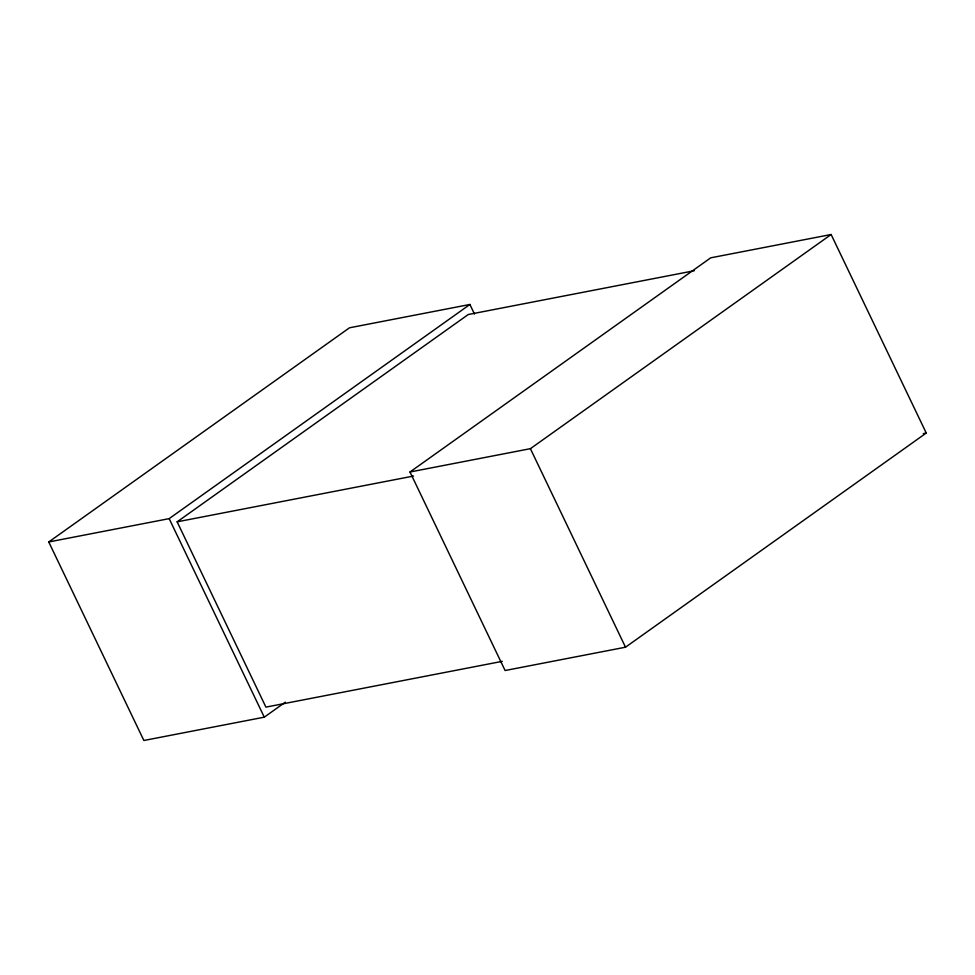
<?xml version="1.0" encoding="UTF-8"?>
<svg xmlns="http://www.w3.org/2000/svg" width="975" height="975" viewBox="0 0 975 975"><rect width="100%" height="100%" fill="white"/><g stroke="black" fill="none" stroke-linecap="round" stroke-linejoin="round"><path stroke-width="1.46" d="M285.322 702.183L264.274 717.173L143.873 740.488L48.75 541.966L349.489 327.795L469.901 304.48L474.484 314.06M48.75 541.966L169.163 518.639L469.901 304.48M502.283 661.342L265.919 707.119L177.145 521.832L468.256 314.523L694.212 270.757M409.987 471.997L710.726 257.827L831.127 234.512L926.25 433.034L625.511 647.205L505.099 670.52L409.987 471.997L530.4 448.683L831.127 234.512M177.145 521.832L413.51 476.056M923.276 433.607L926.25 433.034M530.4 448.683L625.511 647.205M169.163 518.639L264.274 717.173"/></g></svg>
